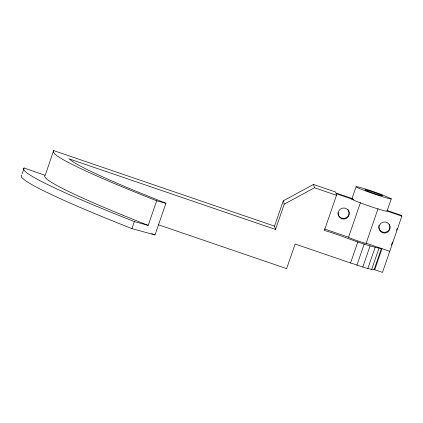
<?xml version="1.0" encoding="UTF-8"?>
<svg xmlns="http://www.w3.org/2000/svg" width="423" height="423" viewBox="0 0 423 423"><rect width="100%" height="100%" fill="white"/><g stroke="black" fill="none" stroke-linecap="round" stroke-linejoin="round"><path stroke-width="0.63" d="M22.096 173.864L24.111 168.005L45.208 175.318L53.647 150.593L274.553 226.146L275.532 229.462L68.917 158.799L73.412 162.078A301.647 16.312 19 0 0 93.002 172.394L96.846 174.207A301.647 16.312 19 0 0 136.349 191.365L165.911 203.299L155.014 234.939L131.939 228.637L126.889 226.633A338.892 18.326 19 0 1 21.425 175.217L21.695 175.032M131.939 228.637L134.361 221.604L148.203 225.385L156.679 200.777L165.911 203.299M274.553 226.146L283.273 200.83L313.512 184.449L335.518 191.973L335.799 192.92L352.296 198.561M275.532 229.462L284.245 204.145L283.273 200.83M353.612 199.651L336.005 193.628L336.491 195.289L324.388 230.45C343.64 235.902 362.278 245.181 381.995 248.661L374.73 269.758C366.471 268.991 358.551 265.284 350.572 262.984L295.117 244.018L286.641 268.631L158.572 224.83M351.851 199.048L356.087 186.744L358.27 186.961L364.589 188.727A18.623 1.005 19 0 1 382.196 194.749L391.296 198.784L387.061 211.093A18.623 1.005 19 0 1 369.802 206.255A18.623 1.005 19 0 1 351.851 199.048L352.359 198.947M389.742 251.31L366.154 243.241A9.311 0.502 19 0 1 357.525 240.824A9.311 0.502 19 0 1 348.547 237.218L360.438 202.675M350.572 262.984L357.837 241.887M356.938 265.11L364.198 244.013M366.154 243.241L378.046 208.698M362.834 266.976L370.093 245.879M367.857 268.462L375.122 247.365M371.674 269.456L378.939 248.359M374.022 269.9L381.282 248.803M391.444 245.049L392.507 241.967M396.541 230.244L397.181 228.394M386.844 210.379L401.639 215.439L401.85 216.148L382.482 272.407L374.73 269.758M24.111 168.005L23.847 168.185A338.892 18.326 19 0 0 129.311 219.6L134.361 221.604M284.245 204.145L314.485 187.764L336.491 195.289M387.061 211.093L401.85 216.148M324.515 229.002L348.547 237.218M156.679 200.777L151.942 198.9A316.541 17.116 19 0 1 84.219 170.247L80.185 168.349A316.541 17.116 19 0 1 55.101 154.284L53.219 151.936L53.647 150.593M148.203 225.385L143.471 223.513A316.541 17.116 19 0 1 44.96 175.487M151.619 233.596L155.014 234.939M313.512 184.449L314.485 187.764M348.515 210.395A5.584 5.573 -16.4 0 1 344.565 218.316A5.584 5.573 -16.4 0 1 337.924 212.468M347.711 209.184A5.584 5.573 -16.4 0 1 348.282 209.967M389.361 224.364A5.584 5.573 -16.4 0 1 385.649 232.232A5.584 5.573 -16.4 0 1 378.759 226.918M378.77 226.437A5.584 5.573 -16.4 0 1 378.923 225.475M391.296 198.784A18.623 1.005 19 0 1 374.043 193.951A18.623 1.005 19 0 1 356.087 186.744M382.736 232.798A5.584 5.573 -16.4 0 0 390.032 226.453A5.584 5.573 -16.4 0 0 380.885 223.323A5.584 5.573 -16.4 0 0 382.736 232.798M341.89 218.828A5.584 5.573 -16.4 0 0 349.187 212.483A5.584 5.573 -16.4 0 0 340.039 209.353A5.584 5.573 -16.4 0 0 341.89 218.828M367.592 191.053A9.311 0.502 19 0 0 382.239 195.828A9.311 0.502 19 0 0 371.246 191.413A9.311 0.502 19 0 0 367.592 191.053"/></g></svg>
